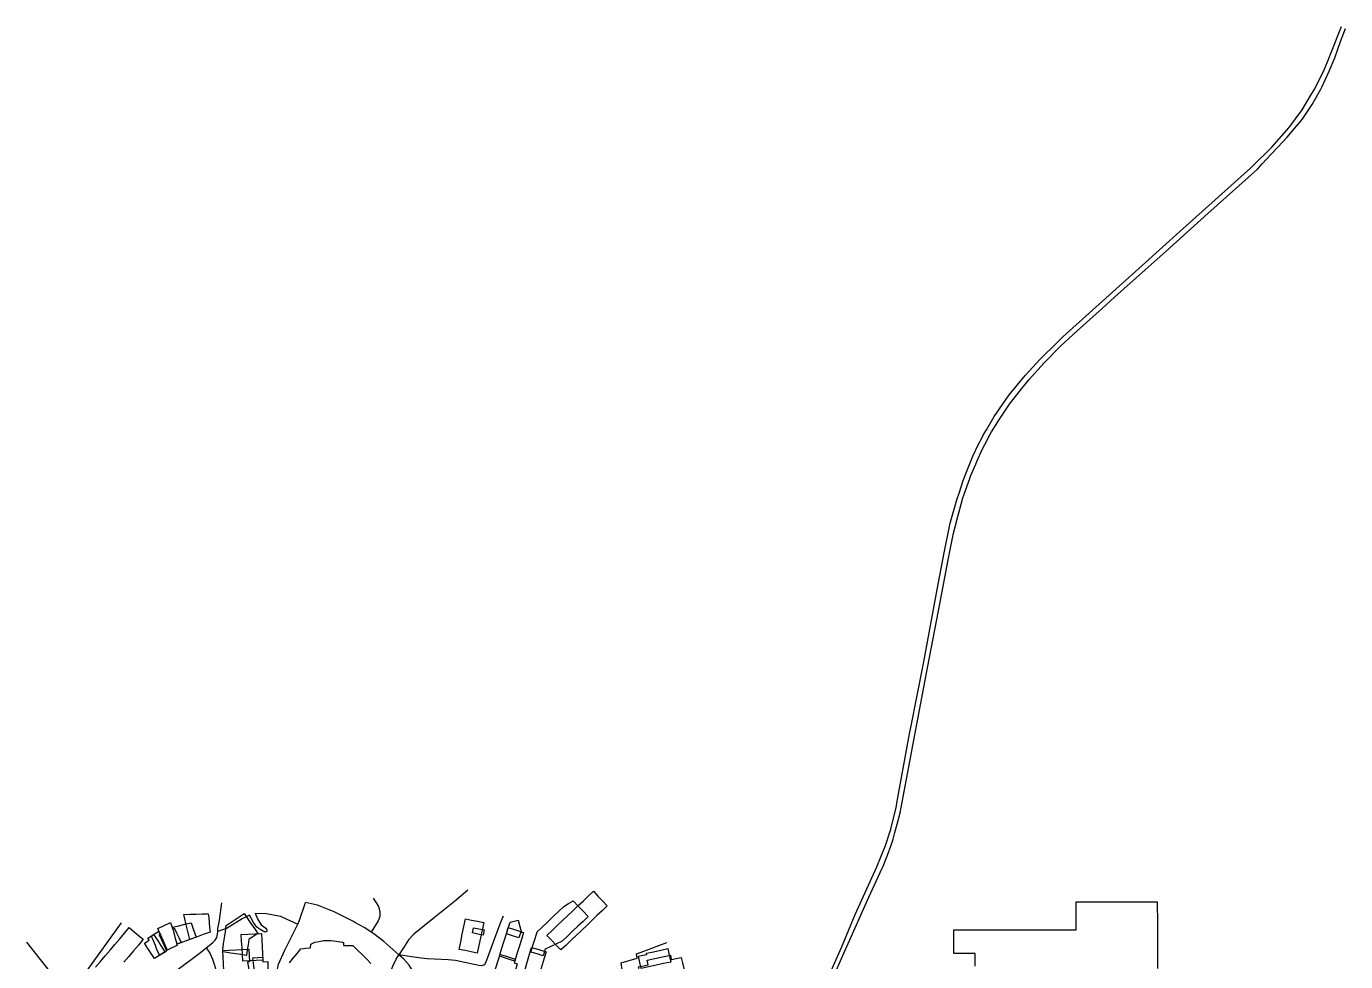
# Model space of a CAD drawing. Header units: metres. Extents: x 2534007 to 2539113, y 1151834 to 1154458.
# Drawn here: x 2538288 to 2539113, y 1152971 to 1153556 of the extents above; entities that cross this region are included whole.
import ezdxf

# ---------------------------------------------------------------- set-up
doc = ezdxf.new("R2010")
doc.units = ezdxf.units.M
for name, color, linetype in [('Buildings', 7, 'Continuous'), ('Rail', 7, 'Continuous'), ('Roads', 7, 'Continuous')]:
    doc.layers.add(name, color=color, linetype=linetype)

msp = doc.modelspace()

# ---------------------------------------------------------------- linework, layer by layer
at = {"layer": 'Buildings'}
for points in [[(2538651.09, 1153005.865), (2538647.869, 1153002.793), (2538644.648, 1152999.72), (2538641.427, 1152996.648), (2538638.206, 1152993.575), (2538634.985, 1152990.503), (2538631.764, 1152987.43), (2538628.543, 1152984.358), (2538625.322, 1152981.285), (2538622.101, 1152978.213), (2538619.196, 1152981.258), (2538616.291, 1152984.304), (2538613.386, 1152987.349), (2538616.607, 1152990.421), (2538619.828, 1152993.494), (2538623.049, 1152996.566), (2538626.27, 1152999.639), (2538629.492, 1153002.711), (2538632.713, 1153005.784), (2538635.934, 1153008.856), (2538639.155, 1153011.929), (2538642.376, 1153015.001), (2538645.281, 1153011.956), (2538648.185, 1153008.91), (2538651.09, 1153005.865)], [(2538612.198, 1152978.708), (2538610.959, 1152974.585), (2538607.159, 1152975.727), (2538603.359, 1152976.869), (2538604.626, 1152981.083), (2538605.892, 1152985.297), (2538607.159, 1152989.511), (2538610.513, 1152992.711), (2538613.867, 1152995.91), (2538617.222, 1152999.11), (2538620.576, 1153002.309), (2538623.93, 1153005.509), (2538626.893, 1153007.252), (2538629.856, 1153008.996), (2538632.969, 1153005.734), (2538636.081, 1153002.471), (2538639.194, 1152999.209), (2538635.927, 1152996.133), (2538632.661, 1152993.057), (2538629.394, 1152989.982), (2538626.128, 1152986.906), (2538622.861, 1152983.83), (2538619.307, 1152982.123), (2538615.752, 1152980.415), (2538612.198, 1152978.708)], [(2538379.125, 1152991.648), (2538380.196, 1152992.153), (2538381.663, 1152989.048), (2538383.129, 1152985.943), (2538384.596, 1152982.838), (2538381.706, 1152981.796), (2538382.061, 1152981.036), (2538378.762, 1152979.478), (2538375.462, 1152977.919), (2538373.918, 1152981.189), (2538372.373, 1152984.458), (2538370.829, 1152987.728), (2538371.336, 1152987.991), (2538369.889, 1152991.585), (2538373.89, 1152993.461), (2538377.89, 1152995.336), (2538379.125, 1152991.648)], [(2538393.985, 1152986.221), (2538389.977, 1152984.777), (2538385.969, 1152983.332), (2538381.961, 1152981.888), (2538381.055, 1152985.401), (2538380.15, 1152988.915), (2538379.244, 1152992.428), (2538383.076, 1152993.362), (2538386.907, 1152994.297), (2538390.739, 1152995.231), (2538392.362, 1152990.726), (2538393.985, 1152986.221)], [(2538402.605, 1152989.326), (2538398.426, 1152987.82), (2538394.247, 1152986.315), (2538390.068, 1152984.809), (2538389.227, 1152988.115), (2538388.385, 1152991.42), (2538387.544, 1152994.726), (2538386.921, 1152997.608), (2538386.299, 1153000.49), (2538390.103, 1153000.6), (2538393.906, 1153000.71), (2538397.71, 1153000.82), (2538401.514, 1153000.93), (2538401.908, 1152998.386), (2538402.128, 1152995.285), (2538402.348, 1152992.183), (2538402.605, 1152989.326)], [(2538425.911, 1152978.318), (2538425.4, 1152974.856), (2538420.479, 1152975.578), (2538415.557, 1152976.299), (2538410.636, 1152977.021), (2538410.57, 1152978.299), (2538411.126, 1152982.089), (2538411.682, 1152985.88), (2538412.237, 1152989.67), (2538412.793, 1152993.46), (2538416.499, 1152995.999), (2538420.205, 1152998.539), (2538423.911, 1153001.078), (2538426.053, 1152997.952), (2538428.195, 1152994.826), (2538430.336, 1152991.7), (2538432.478, 1152988.574), (2538429.662, 1152986.645), (2538426.846, 1152984.716), (2538426.379, 1152981.517), (2538425.911, 1152978.318)], [(2538573.808, 1152995.375), (2538572.808, 1152990.584), (2538571.809, 1152985.793), (2538570.809, 1152981.001), (2538569.809, 1152976.21), (2538566.009, 1152977.003), (2538562.209, 1152977.797), (2538558.409, 1152978.59), (2538559.409, 1152983.381), (2538560.409, 1152988.172), (2538561.408, 1152992.963), (2538562.408, 1152997.754), (2538566.208, 1152996.961), (2538570.008, 1152996.168), (2538573.808, 1152995.375)], [(2538596.568, 1152988.369), (2538595.775, 1152985.823), (2538591.868, 1152987.037), (2538587.961, 1152988.25), (2538589.107, 1152991.938), (2538590.253, 1152995.626), (2538592.774, 1152996.216), (2538595.295, 1152996.806), (2538596.339, 1152992.922), (2538597.383, 1152989.038), (2538596.726, 1152988.884), (2538596.568, 1152988.369)], [(2538374.415, 1152977.114), (2538371.137, 1152974.957), (2538367.858, 1152972.8), (2538365.749, 1152976.006), (2538363.639, 1152979.212), (2538361.53, 1152982.418), (2538364.474, 1152984.354), (2538363.689, 1152985.548), (2538366.088, 1152987.126), (2538367.34, 1152987.866), (2538369.698, 1152984.282), (2538372.057, 1152980.698), (2538374.415, 1152977.114)], [(2538371.128, 1152974.878), (2538370.353, 1152976.191), (2538369.386, 1152978.615), (2538368.418, 1152981.039), (2538367.446, 1152983.475), (2538366.473, 1152985.911), (2538366.011, 1152987.068), (2538368.293, 1152988.536), (2538370.575, 1152990.004), (2538371.159, 1152988.679), (2538372.214, 1152986.291), (2538373.268, 1152983.903), (2538374.317, 1152981.527), (2538375.365, 1152979.151), (2538375.844, 1152978.066), (2538375.021, 1152977.68), (2538375.223, 1152977.253), (2538371.128, 1152974.878)], [(2538435.673, 1152971.878), (2538431.478, 1152971.645), (2538427.283, 1152971.412), (2538423.088, 1152971.179), (2538422.856, 1152975.355), (2538422.624, 1152979.53), (2538422.391, 1152983.706), (2538422.159, 1152987.881), (2538426.354, 1152988.115), (2538430.548, 1152988.349), (2538434.743, 1152988.583), (2538434.976, 1152984.407), (2538435.208, 1152980.23), (2538435.441, 1152976.054), (2538435.673, 1152971.878)], [(2538574.081, 1152990.785), (2538573.394, 1152987.49), (2538570.077, 1152988.182), (2538566.76, 1152988.874), (2538567.448, 1152992.169), (2538570.765, 1152991.477), (2538574.081, 1152990.785)], [(2538598.753, 1152989.233), (2538597.359, 1152984.743), (2538595.964, 1152980.254), (2538594.57, 1152975.764), (2538593.175, 1152971.274), (2538589.987, 1152972.264), (2538586.799, 1152973.254), (2538583.611, 1152974.244), (2538585.006, 1152978.734), (2538586.4, 1152983.224), (2538587.795, 1152987.713), (2538589.189, 1152992.203), (2538592.377, 1152991.213), (2538595.565, 1152990.223), (2538598.753, 1152989.233)], [(2538413.028, 1152965.371), (2538411.254, 1152965.28), (2538411.034, 1152969.47), (2538410.813, 1152973.661), (2538410.593, 1152977.851), (2538414.666, 1152978.066), (2538418.739, 1152978.28), (2538422.811, 1152978.495), (2538426.884, 1152978.709), (2538427.094, 1152974.715), (2538427.304, 1152970.721), (2538426.085, 1152970.64), (2538426.819, 1152966.1), (2538422.222, 1152965.857), (2538417.625, 1152965.614), (2538413.028, 1152965.371)], [(2538612.776, 1152977.095), (2538611.542, 1152972.987), (2538610.307, 1152968.879), (2538609.073, 1152964.771), (2538607.838, 1152960.663), (2538606.604, 1152956.555), (2538601.939, 1152957.453), (2538597.274, 1152958.35), (2538598.564, 1152962.643), (2538599.854, 1152966.936), (2538601.143, 1152971.23), (2538602.433, 1152975.523), (2538603.723, 1152979.816), (2538608.25, 1152978.456), (2538612.776, 1152977.095)], [(2538690.793, 1152970.663), (2538686.186, 1152969.652), (2538681.579, 1152968.642), (2538676.972, 1152967.631), (2538672.365, 1152966.62), (2538671.52, 1152970.472), (2538670.675, 1152974.323), (2538673.247, 1152974.887), (2538675.819, 1152975.451), (2538675.659, 1152976.178), (2538680.087, 1152977.149), (2538684.516, 1152978.12), (2538688.944, 1152979.091), (2538689.869, 1152974.877), (2538690.793, 1152970.663)], [(2538435.71, 1152971.281), (2538435.728, 1152970.879), (2538438.676, 1152971.044), (2538438.841, 1152966.8), (2538439.005, 1152962.557), (2538439.17, 1152958.313), (2538439.793, 1152953.6), (2538440.415, 1152948.886), (2538436.531, 1152948.67), (2538432.648, 1152948.455), (2538428.764, 1152948.239), (2538428.046, 1152953.097), (2538427.327, 1152957.956), (2538426.609, 1152962.814), (2538430.598, 1152962.984), (2538430.196, 1152966.425), (2538429.795, 1152969.867), (2538429.393, 1152973.308), (2538432.483, 1152973.48), (2538435.573, 1152973.651), (2538435.71, 1152971.281)], [(2538594.806, 1152969.608), (2538593.789, 1152966.334), (2538592.772, 1152963.059), (2538591.755, 1152959.785), (2538587.954, 1152961.108), (2538584.154, 1152962.432), (2538580.353, 1152963.755), (2538581.566, 1152967.661), (2538582.78, 1152971.567), (2538583.993, 1152975.473), (2538587.181, 1152974.482), (2538590.368, 1152973.492), (2538593.556, 1152972.501), (2538592.846, 1152970.216), (2538594.806, 1152969.608)], [(2538691.134, 1152972.358), (2538691.159, 1152972.203), (2538694.262, 1152972.884), (2538697.365, 1152973.564), (2538698.12, 1152970.119), (2538698.876, 1152966.673), (2538699.631, 1152963.228), (2538695.185, 1152962.253), (2538690.738, 1152961.277), (2538686.292, 1152960.302), (2538681.846, 1152959.326), (2538677.399, 1152958.351), (2538672.953, 1152957.375), (2538672.197, 1152960.821), (2538671.441, 1152964.267), (2538670.685, 1152967.713), (2538673.668, 1152968.367), (2538676.651, 1152969.021), (2538676.028, 1152971.861), (2538680.865, 1152972.922), (2538685.701, 1152973.982), (2538690.538, 1152975.043), (2538691.134, 1152972.358)]]:
    msp.add_lwpolyline(points, close=True, dxfattribs=at)
for points in [[(2538881.216, 1152968.078), (2538881.213, 1152972.014), (2538881.209, 1152975.951), (2538876.742, 1152975.947), (2538872.275, 1152975.942), (2538867.808, 1152975.938), (2538867.804, 1152980.867), (2538867.799, 1152985.797), (2538867.795, 1152990.726), (2538872.469, 1152990.731), (2538877.142, 1152990.735), (2538881.816, 1152990.74), (2538886.632, 1152990.744), (2538891.448, 1152990.749), (2538896.264, 1152990.753), (2538901.081, 1152990.758), (2538905.897, 1152990.762), (2538910.713, 1152990.767), (2538915.529, 1152990.771), (2538920.345, 1152990.776), (2538925.161, 1152990.78), (2538929.978, 1152990.785), (2538934.794, 1152990.789), (2538939.61, 1152990.794), (2538944.426, 1152990.798), (2538944.422, 1152995.118), (2538944.419, 1152999.439), (2538944.415, 1153003.759), (2538944.411, 1153008.079), (2538944.41, 1153008.339), (2538949.021, 1153008.343), (2538953.632, 1153008.348), (2538958.244, 1153008.352), (2538962.855, 1153008.356), (2538967.466, 1153008.36), (2538972.077, 1153008.365), (2538976.688, 1153008.369), (2538981.299, 1153008.373), (2538985.911, 1153008.377), (2538990.522, 1153008.382), (2538995.133, 1153008.386), (2538995.133, 1153008.386), (2538995.137, 1153003.743), (2538995.142, 1152999.1), (2538995.146, 1152994.457), (2538995.15, 1152989.814), (2538995.154, 1152985.171), (2538995.159, 1152980.529), (2538995.163, 1152975.886), (2538995.167, 1152971.243), (2538995.171, 1152966.6)], [(2538331.081, 1152967.418), (2538334.086, 1152970.969), (2538337.091, 1152974.52), (2538340.096, 1152978.071), (2538343.1, 1152981.621), (2538346.105, 1152985.172), (2538349.11, 1152988.723), (2538352.115, 1152992.274), (2538355.023, 1152989.813), (2538357.932, 1152987.351), (2538360.84, 1152984.89), (2538357.82, 1152981.321), (2538354.799, 1152977.751), (2538351.779, 1152974.182), (2538348.759, 1152970.613)], [(2538452.265, 1152970.247), (2538454.644, 1152973.174), (2538457.022, 1152976.1), (2538459.401, 1152979.026), (2538462.47, 1152979.337), (2538465.539, 1152979.648), (2538465.575, 1152981.939), (2538468.26, 1152983.09), (2538470.953, 1152983.601), (2538473.646, 1152984.111), (2538478.083, 1152984.214), (2538481.57, 1152983.831), (2538485.52, 1152983.123), (2538486.116, 1152982.813), (2538486.161, 1152981.833), (2538486.161, 1152981.833), (2538486.186, 1152981.016), (2538489.089, 1152981.067), (2538491.991, 1152981.118), (2538492.149, 1152980.911), (2538494.919, 1152978.145), (2538497.69, 1152975.38), (2538500.46, 1152972.615), (2538503.23, 1152969.849)]]:
    msp.add_lwpolyline(points, dxfattribs=at)
at = {"layer": 'Rail'}
for points in [[(2538788.319, 1152959.181), (2538797.494, 1152979.859), (2538802.083, 1152990.748), (2538806.153, 1153000.405), (2538819.593, 1153030.258), (2538825.02, 1153043.568), (2538828.51, 1153053.905), (2538829.734, 1153058.951), (2538831.74, 1153067.216), (2538832.258, 1153070.054), (2538839.573, 1153110.138), (2538840.563, 1153115.559), (2538840.915, 1153117.486), (2538848.798, 1153157.546), (2538858.103, 1153207.17), (2538861.72, 1153226.684), (2538865.468, 1153245.293), (2538869.733, 1153259.895), (2538871.13, 1153264.088), (2538873.739, 1153271.914), (2538878.066, 1153283.108), (2538879.683, 1153287.291), (2538883.376, 1153294.678), (2538884.856, 1153297.638), (2538886.403, 1153300.731), (2538888.221, 1153303.771), (2538893.165, 1153312.04), (2538893.899, 1153313.266), (2538894.138, 1153313.606), (2538902.556, 1153325.543), (2538912.508, 1153337.69), (2538921.811, 1153347.899), (2538932.661, 1153358.638), (2538934.476, 1153360.434), (2538936.111, 1153361.905), (2538958.77, 1153382.274), (2538987.801, 1153408.511), (2539007.101, 1153425.953), (2539053.339, 1153467.49), (2539054.141, 1153468.21), (2539066.805, 1153480.616), (2539077.401, 1153492.635), (2539080.478, 1153496.864), (2539081.628, 1153498.444), (2539085.673, 1153504.006), (2539087.778, 1153507.493), (2539091.834, 1153514.209), (2539093.555, 1153517.059), (2539099.5, 1153528.948), (2539101.52, 1153534), (2539104.669, 1153541.87), (2539110.316, 1153556.203)], [(2538792.346, 1152960.963), (2538798.321, 1152974.656), (2538814.754, 1153011.256), (2538823.106, 1153029.354), (2538823.718, 1153030.676), (2538827.369, 1153040.221), (2538827.684, 1153041.154), (2538828.384, 1153043.231), (2538829.859, 1153047.608), (2538830.951, 1153051.758), (2538832.946, 1153059.338), (2538834.424, 1153064.953), (2538834.73, 1153066.569), (2538834.888, 1153067.388), (2538838.241, 1153085.036), (2538843.553, 1153112.923), (2538851.436, 1153154.834), (2538858.323, 1153190.438), (2538864.55, 1153223.385), (2538867.205, 1153236.914), (2538867.528, 1153238.2), (2538870.359, 1153249.529), (2538873.04, 1153259.433), (2538873.346, 1153260.566), (2538874.369, 1153263.51), (2538877.779, 1153273.336), (2538878.244, 1153274.675), (2538881.6, 1153282.279), (2538882.31, 1153283.888), (2538885.879, 1153291.771), (2538887.254, 1153294.449), (2538890.609, 1153300.984), (2538891.511, 1153302.474), (2538896.336, 1153310.445), (2538902.644, 1153319.823), (2538908.785, 1153327.541), (2538914.843, 1153335.094), (2538924.395, 1153345.626), (2538934.264, 1153355.841), (2538934.776, 1153356.308), (2538945.053, 1153365.635), (2538960.573, 1153379.661), (2538968.33, 1153386.704), (2538974.1, 1153391.944), (2538987.608, 1153403.931), (2539000.658, 1153415.514), (2539026.8, 1153439), (2539057.84, 1153466.803), (2539060.804, 1153470.11), (2539066.471, 1153476.43), (2539070.5, 1153480.66), (2539076.43, 1153486.888), (2539085.643, 1153498.009), (2539088.258, 1153501.78), (2539092.033, 1153507.22), (2539093.943, 1153510.721), (2539097.306, 1153516.889), (2539098.008, 1153518.175), (2539102.573, 1153528.135), (2539106.059, 1153536.6), (2539108.043, 1153542.024), (2539109.793, 1153546.808), (2539112.904, 1153554.93)]]:
    msp.add_lwpolyline(points, dxfattribs=at)
at = {"layer": 'Roads'}
for points in [[(2538504.69, 1153010.603), (2538508.091, 1153005.474), (2538508.815, 1153002.24), (2538508.815, 1152999.175), (2538507.756, 1152996.443), (2538503.376, 1152989.414)], [(2538563.93, 1153015.689), (2538555.504, 1153008.58), (2538542.984, 1152998.606), (2538530.12, 1152988.013), (2538526.75, 1152984.504), (2538523.585, 1152979.551), (2538520.778, 1152975.14)], [(2538407.423, 1152989.824), (2538407.529, 1152991.563), (2538408.079, 1152994.515), (2538408.559, 1152996.78), (2538410.026, 1153007.653)], [(2538457.525, 1152994.399), (2538458.415, 1152996.178), (2538462.304, 1153008.031)], [(2538503.376, 1152989.414), (2538499.361, 1152992.026), (2538493.214, 1152995.51), (2538491.938, 1152996.178), (2538480.269, 1153002.105), (2538469.898, 1153006.179), (2538462.304, 1153008.031)], [(2538314.36, 1152949.838), (2538318.211, 1152954.876), (2538347.219, 1152995.125)], [(2538427.385, 1153000.048), (2538422.699, 1152997.79), (2538413.353, 1152991.764), (2538407.423, 1152989.824)], [(2538430.931, 1153001.245), (2538432.337, 1152997.701), (2538434.652, 1152994.014), (2538437.6, 1152991.814), (2538438.025, 1152991.27), (2538438.238, 1152990.651), (2538438.051, 1152989.784), (2538437.58, 1152989.536), (2538436.803, 1152989.362), (2538434.326, 1152990.795), (2538431.967, 1152992.526), (2538429.842, 1152995.47), (2538428.354, 1152998.192), (2538427.385, 1153000.048)], [(2538430.931, 1153001.245), (2538437.902, 1153001.124), (2538446.765, 1152999.404), (2538450.734, 1152997.552), (2538457.525, 1152994.399)], [(2538496.383, 1152870.606), (2538482.491, 1152870.606), (2538476.565, 1152871.348), (2538473.601, 1152874.866), (2538453.044, 1152926.725), (2538447.118, 1152941.541), (2538445.08, 1152951.543), (2538444.339, 1152958.766), (2538444.339, 1152964.323), (2538445.45, 1152969.323), (2538449.34, 1152978.028), (2538457.525, 1152994.399)], [(2538585.978, 1152999.313), (2538584.381, 1152995.49), (2538581.316, 1152987.713), (2538575.964, 1152972.844), (2538574.774, 1152969.733), (2538574.043, 1152968.955), (2538572.533, 1152968.315), (2538570.794, 1152968.406), (2538556.154, 1152971.563), (2538551.625, 1152972.066), (2538538.449, 1152972.706), (2538534.781, 1152973.08), (2538528.936, 1152973.836), (2538520.778, 1152975.14)], [(2538400.289, 1152979.524), (2538404.166, 1152982.64), (2538405.745, 1152984.286), (2538406.774, 1152986.071), (2538407.324, 1152988.2), (2538407.423, 1152989.824)], [(2538520.778, 1152975.14), (2538511.374, 1152983.514), (2538505.059, 1152988.319), (2538503.376, 1152989.414)], [(2538287.752, 1152983.191), (2538311.174, 1152953.395), (2538314.36, 1152949.838)], [(2538313.879, 1152914.219), (2538316.73, 1152916.909), (2538396.555, 1152976.731), (2538400.289, 1152979.524)], [(2538400.289, 1152979.524), (2538402.471, 1152976.15), (2538404.258, 1152972.38), (2538405.451, 1152968.738), (2538407.829, 1152958.886), (2538408.888, 1152953.66), (2538409.615, 1152947.509), (2538411.004, 1152928.658), (2538412.222, 1152914.716)], [(2538626.574, 1152909.778), (2538623.074, 1152910.414), (2538627.52, 1152937.066), (2538629.9, 1152943.562), (2538631.416, 1152946.342), (2538635.649, 1152950.026), (2538640.897, 1152952.925), (2538645.965, 1152955.26), (2538652.769, 1152959.174), (2538657.979, 1152963.198), (2538659.534, 1152964.702), (2538660.329, 1152966.017), (2538659.705, 1152970.219), (2538669.808, 1152973.013), (2538669.332, 1152975.826), (2538672.288, 1152976.812), (2538688.388, 1152982.965)], [(2538495.796, 1152883.704), (2538496.198, 1152890.054), (2538497.494, 1152897.648), (2538503.976, 1152922.835), (2538511.611, 1152950.831), (2538515.086, 1152963.27), (2538516.934, 1152968.07), (2538519.126, 1152972.449), (2538520.778, 1152975.14)], [(2538552.629, 1152899.579), (2538536.978, 1152944.799), (2538531.28, 1152961.618), (2538529.359, 1152965.393), (2538527.093, 1152968.756), (2538523.798, 1152972.463), (2538520.778, 1152975.14)]]:
    msp.add_lwpolyline(points, dxfattribs=at)

doc.saveas('drawing.dxf')
